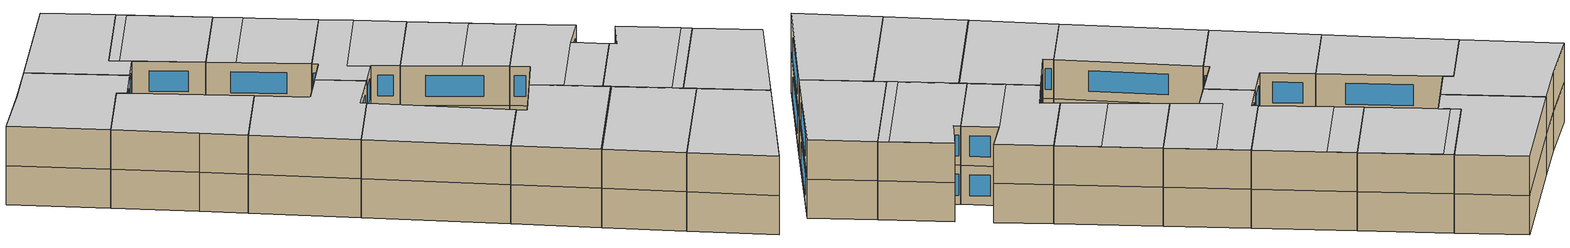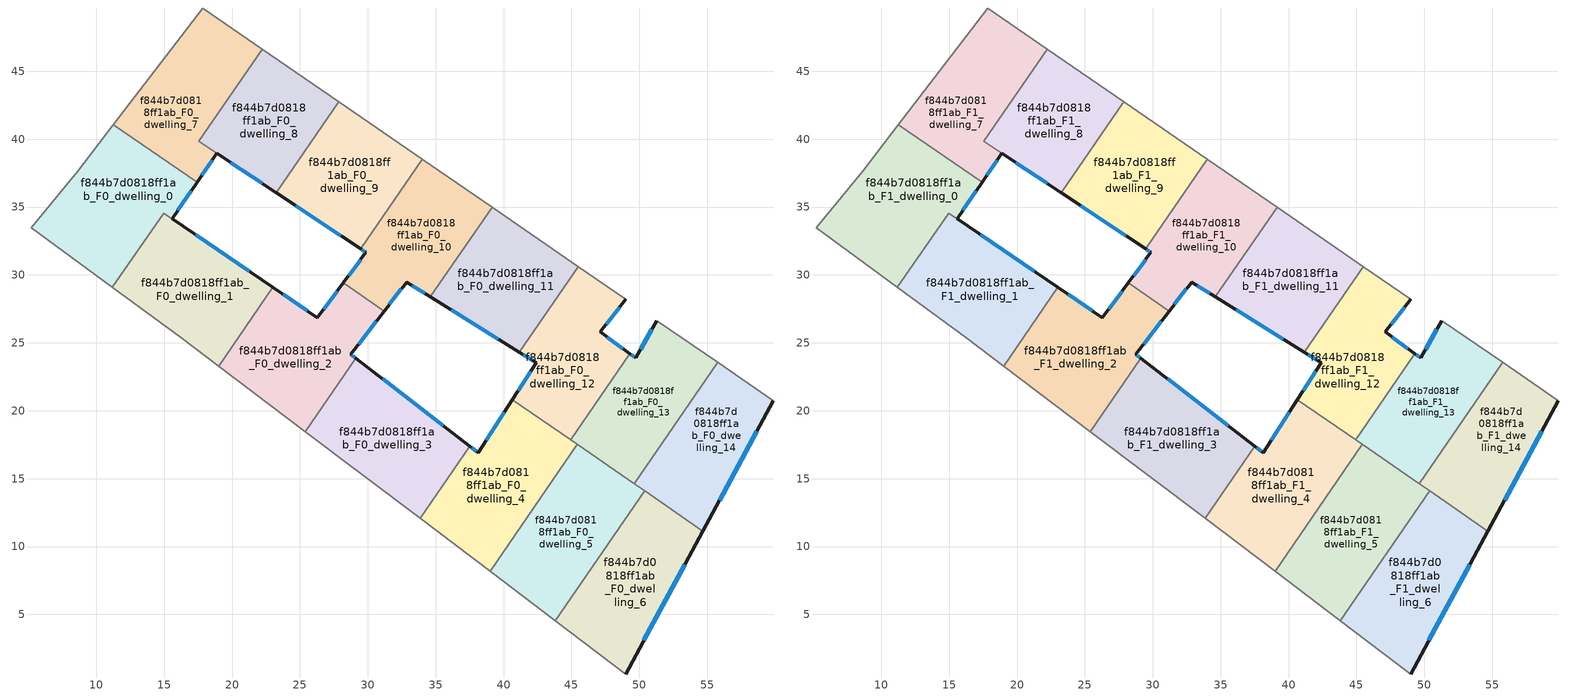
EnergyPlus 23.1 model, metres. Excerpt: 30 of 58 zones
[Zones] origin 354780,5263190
f844b7d0818ff1ab_F0_dwelling_0
 floor ground (EU_floor_Construction): 17.43,36.83 15.58,34.14 14.96,34.56 11.18,29.09 5.21,33.48 8.63,37.63 11.27,41.08 z0
 wall outside (EU_wall_Construction): 15.58,34.14 17.43,36.83 z0:3
 wall adiabatic (EU_wall_Construction): 11.27,41.08 8.63,37.63 5.21,33.48 11.18,29.09 z0:3
 wall to f844b7d0818ff1ab_F0_dwelling_7 (EU_wall_Construction): 17.43,36.83 11.27,41.08 z0:3
 wall to f844b7d0818ff1ab_F0_dwelling_1 (EU_wall_Construction): 11.18,29.09 14.96,34.56 15.58,34.14 z0:3
 window (EU_Window_Construction): 16.02,34.77 16.99,36.2 z0.7:2.3
f844b7d0818ff1ab_F0_dwelling_1
 floor ground (EU_floor_Construction): 23.01,29.09 19.01,23.29 16.24,25.38 11.19,29.09 14.96,34.56 15.58,34.14 z0
 wall outside (EU_wall_Construction): 23.01,29.09 15.58,34.14 z0:3
 wall adiabatic (EU_wall_Construction): 11.19,29.09 16.24,25.38 19.01,23.29 z0:3
 wall to f844b7d0818ff1ab_F0_dwelling_2 (EU_wall_Construction): 19.01,23.29 23.01,29.09 z0:3
 window (EU_Window_Construction): 21.27,30.27 17.33,32.95 z0.7:2.3
f844b7d0818ff1ab_F0_dwelling_10
 floor ground (EU_floor_Construction): 39.15,34.98 34.61,28.39 32.86,29.48 31.2,27.33 28.19,29.41 29.86,31.66 29.47,31.92 34.02,38.52 z0
 wall outside (EU_wall_Construction): 31.2,27.33 32.86,29.48 34.61,28.39 / 29.47,31.92 29.86,31.66 28.19,29.41 z0:3
 wall to f844b7d0818ff1ab_F0_dwelling_2 (EU_wall_Construction): 28.19,29.41 31.2,27.33 z0:3
 wall to f844b7d0818ff1ab_F0_dwelling_9 (EU_wall_Construction): 34.02,38.52 29.47,31.92 z0:3
 wall adiabatic (EU_wall_Construction): 39.15,34.98 34.02,38.52 z0:3
 wall to f844b7d0818ff1ab_F0_dwelling_11 (EU_wall_Construction): 34.61,28.39 39.15,34.98 z0:3
 window (EU_Window_Construction): 31.59,27.84 32.47,28.97 / 29.47,31.14 28.58,29.94 / 29.56,31.86 29.77,31.73 / 33.27,29.22 34.2,28.65 z0.7:2.3
f844b7d0818ff1ab_F0_dwelling_11
 floor ground (EU_floor_Construction): 45.5,30.61 41.16,24.32 34.61,28.39 39.15,34.98 z0
 wall outside (EU_wall_Construction): 34.61,28.39 41.16,24.32 z0:3
 wall adiabatic (EU_wall_Construction): 45.5,30.61 39.15,34.98 z0:3
 wall to f844b7d0818ff1ab_F0_dwelling_12 (EU_wall_Construction): 41.16,24.32 45.5,30.61 z0:3
 window (EU_Window_Construction): 36.15,27.43 39.62,25.28 z0.7:2.3
f844b7d0818ff1ab_F0_dwelling_12
 floor ground (EU_floor_Construction): 49.01,28.2 47.11,25.81 49.31,24.2 44.94,17.86 40.65,20.82 42.41,23.55 41.16,24.32 45.5,30.61 z0
 wall outside (EU_wall_Construction): 41.16,24.32 42.41,23.55 40.65,20.82 / 49.31,24.2 47.11,25.81 49.01,28.2 z0:3
 wall to f844b7d0818ff1ab_F0_dwelling_13 (EU_wall_Construction): 44.94,17.86 49.31,24.2 z0:3
 wall adiabatic (EU_wall_Construction): 49.01,28.2 45.5,30.61 z0:3
 wall to f844b7d0818ff1ab_F0_dwelling_4 (EU_wall_Construction): 40.65,20.82 44.94,17.86 z0:3
 window (EU_Window_Construction): 42,22.91 41.06,21.46 / 41.46,24.14 42.12,23.73 / 47.56,26.37 48.57,27.64 / 48.79,24.58 47.62,25.43 z0.7:2.3
f844b7d0818ff1ab_F0_dwelling_13
 floor ground (EU_floor_Construction): 55.77,23.56 49.62,14.64 44.94,17.86 49.31,24.2 49.72,23.9 51.29,26.64 z0
 wall outside (EU_wall_Construction): 51.29,26.64 49.72,23.9 49.31,24.2 z0:3
 wall to f844b7d0818ff1ab_F0_dwelling_14 (EU_wall_Construction): 49.62,14.64 55.77,23.56 z0:3
 wall adiabatic (EU_wall_Construction): 55.77,23.56 51.29,26.64 z0:3
 wall to f844b7d0818ff1ab_F0_dwelling_5 (EU_wall_Construction): 45.44,17.52 49.62,14.64 z0:3
 wall to f844b7d0818ff1ab_F0_dwelling_4 (EU_wall_Construction): 44.94,17.86 45.44,17.52 z0:3
 window (EU_Window_Construction): 49.62,23.97 49.41,24.13 / 50.92,26 50.09,24.54 z0.7:2.3
f844b7d0818ff1ab_F0_dwelling_14
 floor ground (EU_floor_Construction): 59.87,20.73 54.69,11.14 49.62,14.64 55.77,23.56 z0
 wall outside (EU_wall_Construction): 54.69,11.14 59.87,20.73 z0:3
 wall adiabatic (EU_wall_Construction): 59.87,20.73 55.77,23.56 z0:3
 wall to f844b7d0818ff1ab_F0_dwelling_6 (EU_wall_Construction): 50.39,14.11 54.69,11.14 z0:3
 wall to f844b7d0818ff1ab_F0_dwelling_5 (EU_wall_Construction): 49.62,14.64 50.39,14.11 z0:3
 window (EU_Window_Construction): 55.91,13.39 58.65,18.48 z0.7:2.3
f844b7d0818ff1ab_F0_dwelling_2
 floor ground (EU_floor_Construction): 31.2,27.33 28.74,24.15 29.11,23.87 25.39,18.47 19.01,23.29 23.01,29.09 26.29,26.86 28.19,29.41 z0
 wall outside (EU_wall_Construction): 29.11,23.87 28.74,24.15 31.2,27.33 / 28.19,29.41 26.29,26.86 23.01,29.09 z0:3
 wall to f844b7d0818ff1ab_F0_dwelling_3 (EU_wall_Construction): 25.39,18.47 29.11,23.87 z0:3
 wall adiabatic (EU_wall_Construction): 19.01,23.29 25.39,18.47 z0:3
 window (EU_Window_Construction): 29.32,24.9 30.63,26.59 / 29.02,23.93 28.83,24.09 / 25.52,27.38 23.78,28.57 / 27.74,28.81 26.74,27.46 z0.7:2.3
f844b7d0818ff1ab_F0_dwelling_3
 floor ground (EU_floor_Construction): 37.52,17.37 33.86,12.07 25.39,18.47 29.11,23.87 z0
 wall outside (EU_wall_Construction): 37.52,17.37 29.11,23.87 z0:3
 wall to f844b7d0818ff1ab_F0_dwelling_4 (EU_wall_Construction): 33.86,12.07 37.52,17.37 z0:3
 wall adiabatic (EU_wall_Construction): 25.39,18.47 33.86,12.07 z0:3
 window (EU_Window_Construction): 35.54,18.9 31.08,22.34 z0.7:2.3
f844b7d0818ff1ab_F0_dwelling_4
 floor ground (EU_floor_Construction): 45.44,17.52 39,8.17 33.86,12.07 37.52,17.37 38.12,16.9 40.65,20.82 z0
 wall outside (EU_wall_Construction): 40.65,20.82 38.12,16.9 37.52,17.37 z0:3
 wall to f844b7d0818ff1ab_F0_dwelling_5 (EU_wall_Construction): 39,8.17 45.44,17.52 z0:3
 wall adiabatic (EU_wall_Construction): 33.86,12.07 39,8.17 z0:3
 window (EU_Window_Construction): 37.98,17.01 37.66,17.26 / 40.06,19.9 38.72,17.82 z0.7:2.3
f844b7d0818ff1ab_F0_dwelling_5
 floor ground (EU_floor_Construction): 50.39,14.11 43.8,4.55 39,8.17 45.44,17.52 z0
 wall to f844b7d0818ff1ab_F0_dwelling_6 (EU_wall_Construction): 43.8,4.55 50.39,14.11 z0:3
 wall adiabatic (EU_wall_Construction): 39,8.17 43.8,4.55 z0:3
f844b7d0818ff1ab_F0_dwelling_6
 floor ground (EU_floor_Construction): 54.69,11.14 49.01,0.61 43.8,4.55 50.39,14.11 z0
 wall outside (EU_wall_Construction): 49.01,0.61 54.69,11.14 z0:3
 wall adiabatic (EU_wall_Construction): 43.8,4.55 49.01,0.61 z0:3
 window (EU_Window_Construction): 50.34,3.08 53.36,8.67 z0.7:2.3
f844b7d0818ff1ab_F0_dwelling_7
 floor ground (EU_floor_Construction): 22.21,46.64 17.53,39.85 18.89,38.95 17.43,36.83 11.27,41.08 17.83,49.67 z0
 wall outside (EU_wall_Construction): 17.43,36.83 18.89,38.95 z0:3
 wall adiabatic (EU_wall_Construction): 22.21,46.64 17.83,49.67 11.27,41.08 z0:3
 wall to f844b7d0818ff1ab_F0_dwelling_8 (EU_wall_Construction): 18.89,38.95 17.53,39.85 22.21,46.64 z0:3
 window (EU_Window_Construction): 17.77,37.33 18.54,38.45 z0.7:2.3
f844b7d0818ff1ab_F0_dwelling_8
 floor ground (EU_floor_Construction): 27.86,42.76 23.24,36.06 17.53,39.85 22.21,46.64 z0
 wall outside (EU_wall_Construction): 18.88,38.95 23.24,36.06 z0:3
 wall adiabatic (EU_wall_Construction): 27.86,42.76 22.21,46.64 z0:3
 wall to f844b7d0818ff1ab_F0_dwelling_9 (EU_wall_Construction): 23.24,36.06 27.86,42.76 z0:3
 window (EU_Window_Construction): 19.91,38.27 22.22,36.74 z0.7:2.3
f844b7d0818ff1ab_F0_dwelling_9
 floor ground (EU_floor_Construction): 34.02,38.52 29.47,31.92 23.24,36.06 27.86,42.76 z0
 wall outside (EU_wall_Construction): 23.24,36.06 29.47,31.92 z0:3
 wall adiabatic (EU_wall_Construction): 34.02,38.52 27.86,42.76 z0:3
 window (EU_Window_Construction): 24.71,35.09 28.01,32.9 z0.7:2.3
f844b7d0818ff1ab_F1_dwelling_0
 floor to f844b7d0818ff1ab_F0_dwelling_0 (EU_floor_Construction): 17.43,36.83 15.58,34.14 14.96,34.56 11.18,29.09 5.21,33.48 8.63,37.63 11.27,41.08 z3
 wall outside (EU_wall_Construction): 15.58,34.14 17.43,36.83 z3:6
 wall adiabatic (EU_wall_Construction): 11.27,41.08 8.63,37.63 5.21,33.48 11.18,29.09 z3:6
 wall to f844b7d0818ff1ab_F1_dwelling_7 (EU_wall_Construction): 17.43,36.83 11.27,41.08 z3:6
 wall to f844b7d0818ff1ab_F1_dwelling_1 (EU_wall_Construction): 11.18,29.09 14.96,34.56 15.58,34.14 z3:6
 window (EU_Window_Construction): 16.02,34.77 16.99,36.2 z3.7:5.3
 ceiling to f844b7d0818ff1ab_F2_dwelling_0 (EU_floor_Construction): 15.58,34.14 17.43,36.83 11.27,41.08 8.63,37.63 5.21,33.48 11.18,29.09 14.96,34.56 z6
f844b7d0818ff1ab_F1_dwelling_1
 floor to f844b7d0818ff1ab_F0_dwelling_1 (EU_floor_Construction): 23.01,29.09 19.01,23.29 16.24,25.38 11.19,29.09 14.96,34.56 15.58,34.14 z3
 wall outside (EU_wall_Construction): 23.01,29.09 15.58,34.14 z3:6
 wall adiabatic (EU_wall_Construction): 11.19,29.09 16.24,25.38 19.01,23.29 z3:6
 wall to f844b7d0818ff1ab_F1_dwelling_2 (EU_wall_Construction): 19.01,23.29 23.01,29.09 z3:6
 window (EU_Window_Construction): 21.27,30.27 17.33,32.95 z3.7:5.3
 ceiling to f844b7d0818ff1ab_F2_dwelling_1 (EU_floor_Construction): 19.01,23.29 23.01,29.09 15.58,34.14 14.96,34.56 11.19,29.09 16.24,25.38 z6
f844b7d0818ff1ab_F1_dwelling_10
 floor to f844b7d0818ff1ab_F0_dwelling_10 (EU_floor_Construction): 39.15,34.98 34.61,28.39 32.86,29.48 31.2,27.33 28.19,29.41 29.86,31.66 29.47,31.92 34.02,38.52 z3
 wall outside (EU_wall_Construction): 31.2,27.33 32.86,29.48 34.61,28.39 / 29.47,31.92 29.86,31.66 28.19,29.41 z3:6
 wall to f844b7d0818ff1ab_F1_dwelling_2 (EU_wall_Construction): 28.19,29.41 31.2,27.33 z3:6
 wall to f844b7d0818ff1ab_F1_dwelling_9 (EU_wall_Construction): 34.02,38.52 29.47,31.92 z3:6
 wall adiabatic (EU_wall_Construction): 39.15,34.98 34.02,38.52 z3:6
 wall to f844b7d0818ff1ab_F1_dwelling_11 (EU_wall_Construction): 34.61,28.39 39.15,34.98 z3:6
 window (EU_Window_Construction): 31.59,27.84 32.47,28.97 / 29.47,31.14 28.58,29.94 / 29.56,31.86 29.77,31.73 / 33.27,29.22 34.2,28.65 z3.7:5.3
 ceiling to f844b7d0818ff1ab_F2_dwelling_10 (EU_floor_Construction): 34.61,28.39 39.15,34.98 36.08,37.1 31.43,30.36 z6
 ceiling to f844b7d0818ff1ab_F2_dwelling_9 (EU_floor_Construction): 32.86,29.48 31.43,30.36 36.08,37.1 34.02,38.52 29.47,31.92 29.86,31.66 28.19,29.41 31.2,27.33 z6
f844b7d0818ff1ab_F1_dwelling_11
 floor to f844b7d0818ff1ab_F0_dwelling_11 (EU_floor_Construction): 45.5,30.61 41.16,24.32 34.61,28.39 39.15,34.98 z3
 wall outside (EU_wall_Construction): 34.61,28.39 41.16,24.32 z3:6
 wall adiabatic (EU_wall_Construction): 45.5,30.61 39.15,34.98 z3:6
 wall to f844b7d0818ff1ab_F1_dwelling_12 (EU_wall_Construction): 41.16,24.32 45.5,30.61 z3:6
 window (EU_Window_Construction): 36.15,27.43 39.62,25.28 z3.7:5.3
 ceiling to f844b7d0818ff1ab_F2_dwelling_11 (EU_floor_Construction): 41.16,24.32 45.5,30.61 42.75,32.51 38.32,26.09 z6
 ceiling to f844b7d0818ff1ab_F2_dwelling_10 (EU_floor_Construction): 38.32,26.09 42.75,32.51 39.15,34.98 34.61,28.39 z6
f844b7d0818ff1ab_F1_dwelling_12
 floor to f844b7d0818ff1ab_F0_dwelling_12 (EU_floor_Construction): 49.01,28.2 47.11,25.81 49.31,24.2 44.94,17.86 40.65,20.82 42.41,23.55 41.16,24.32 45.5,30.61 z3
 wall outside (EU_wall_Construction): 41.16,24.32 42.41,23.55 40.65,20.82 / 49.31,24.2 47.11,25.81 49.01,28.2 z3:6
 wall to f844b7d0818ff1ab_F1_dwelling_13 (EU_wall_Construction): 44.94,17.86 49.31,24.2 z3:6
 wall adiabatic (EU_wall_Construction): 49.01,28.2 45.5,30.61 z3:6
 wall to f844b7d0818ff1ab_F1_dwelling_4 (EU_wall_Construction): 40.65,20.82 44.94,17.86 z3:6
 window (EU_Window_Construction): 42,22.91 41.06,21.46 / 41.46,24.14 42.12,23.73 / 47.56,26.37 48.57,27.64 / 48.79,24.58 47.62,25.43 z3.7:5.3
 ceiling to f844b7d0818ff1ab_F2_dwelling_12 (EU_floor_Construction): 44.94,17.86 49.31,24.2 47.11,25.81 42.7,19.41 z6
 ceiling to f844b7d0818ff1ab_F2_dwelling_11 (EU_floor_Construction): 42.7,19.41 47.11,25.81 49.01,28.2 45.5,30.61 41.16,24.32 42.41,23.55 40.65,20.82 z6
f844b7d0818ff1ab_F1_dwelling_13
 floor to f844b7d0818ff1ab_F0_dwelling_13 (EU_floor_Construction): 55.77,23.56 49.62,14.64 44.94,17.86 49.31,24.2 49.72,23.9 51.29,26.64 z3
 wall outside (EU_wall_Construction): 51.29,26.64 49.72,23.9 49.31,24.2 z3:6
 wall to f844b7d0818ff1ab_F1_dwelling_14 (EU_wall_Construction): 49.62,14.64 55.77,23.56 z3:6
 wall adiabatic (EU_wall_Construction): 55.77,23.56 51.29,26.64 z3:6
 wall to f844b7d0818ff1ab_F1_dwelling_5 (EU_wall_Construction): 45.44,17.52 49.62,14.64 z3:6
 wall to f844b7d0818ff1ab_F1_dwelling_4 (EU_wall_Construction): 44.94,17.86 45.44,17.52 z3:6
 window (EU_Window_Construction): 49.62,23.97 49.41,24.13 / 50.92,26 50.09,24.54 z3.7:5.3
 ceiling to f844b7d0818ff1ab_F2_dwelling_13 (EU_floor_Construction): 49.62,14.64 55.77,23.56 55.11,24.01 48.96,15.09 z6
 ceiling to f844b7d0818ff1ab_F2_dwelling_12 (EU_floor_Construction): 48.96,15.09 55.11,24.01 51.29,26.64 49.72,23.9 49.31,24.2 44.94,17.86 z6
f844b7d0818ff1ab_F1_dwelling_14
 floor to f844b7d0818ff1ab_F0_dwelling_14 (EU_floor_Construction): 59.87,20.73 54.69,11.14 49.62,14.64 55.77,23.56 z3
 wall outside (EU_wall_Construction): 54.69,11.14 59.87,20.73 z3:6
 wall adiabatic (EU_wall_Construction): 59.87,20.73 55.77,23.56 z3:6
 wall to f844b7d0818ff1ab_F1_dwelling_6 (EU_wall_Construction): 50.39,14.11 54.69,11.14 z3:6
 wall to f844b7d0818ff1ab_F1_dwelling_5 (EU_wall_Construction): 49.62,14.64 50.39,14.11 z3:6
 window (EU_Window_Construction): 55.91,13.39 58.65,18.48 z3.7:5.3
 ceiling to f844b7d0818ff1ab_F2_dwelling_13 (EU_floor_Construction): 54.69,11.14 59.87,20.73 55.77,23.56 49.62,14.64 z6
f844b7d0818ff1ab_F1_dwelling_2
 floor to f844b7d0818ff1ab_F0_dwelling_2 (EU_floor_Construction): 31.2,27.33 28.74,24.15 29.11,23.87 25.39,18.47 19.01,23.29 23.01,29.09 26.29,26.86 28.19,29.41 z3
 wall outside (EU_wall_Construction): 29.11,23.87 28.74,24.15 31.2,27.33 / 28.19,29.41 26.29,26.86 23.01,29.09 z3:6
 wall to f844b7d0818ff1ab_F1_dwelling_3 (EU_wall_Construction): 25.39,18.47 29.11,23.87 z3:6
 wall adiabatic (EU_wall_Construction): 19.01,23.29 25.39,18.47 z3:6
 window (EU_Window_Construction): 29.32,24.9 30.63,26.59 / 29.02,23.93 28.83,24.09 / 25.52,27.38 23.78,28.57 / 27.74,28.81 26.74,27.46 z3.7:5.3
 ceiling to f844b7d0818ff1ab_F2_dwelling_2 (EU_floor_Construction): 29.11,23.87 28.74,24.15 31.2,27.33 28.19,29.41 26.29,26.86 23.01,29.09 19.01,23.29 25.39,18.47 z6
f844b7d0818ff1ab_F1_dwelling_3
 floor to f844b7d0818ff1ab_F0_dwelling_3 (EU_floor_Construction): 37.52,17.37 33.86,12.07 25.39,18.47 29.11,23.87 z3
 wall outside (EU_wall_Construction): 37.52,17.37 29.11,23.87 z3:6
 wall to f844b7d0818ff1ab_F1_dwelling_4 (EU_wall_Construction): 33.86,12.07 37.52,17.37 z3:6
 wall adiabatic (EU_wall_Construction): 25.39,18.47 33.86,12.07 z3:6
 window (EU_Window_Construction): 35.54,18.9 31.08,22.34 z3.7:5.3
 ceiling to f844b7d0818ff1ab_F2_dwelling_3 (EU_floor_Construction): 33.86,12.07 37.52,17.37 29.11,23.87 25.39,18.47 z6
f844b7d0818ff1ab_F1_dwelling_4
 floor to f844b7d0818ff1ab_F0_dwelling_4 (EU_floor_Construction): 45.44,17.52 39,8.17 33.86,12.07 37.52,17.37 38.12,16.9 40.65,20.82 z3
 wall outside (EU_wall_Construction): 40.65,20.82 38.12,16.9 37.52,17.37 z3:6
 wall to f844b7d0818ff1ab_F1_dwelling_5 (EU_wall_Construction): 39,8.17 45.44,17.52 z3:6
 wall adiabatic (EU_wall_Construction): 33.86,12.07 39,8.17 z3:6
 window (EU_Window_Construction): 37.98,17.01 37.66,17.26 / 40.06,19.9 38.72,17.82 z3.7:5.3
 ceiling to f844b7d0818ff1ab_F2_dwelling_4 (EU_floor_Construction): 38.92,8.24 45.36,17.57 40.65,20.82 38.12,16.9 37.52,17.37 33.86,12.07 z6
 ceiling to f844b7d0818ff1ab_F2_dwelling_5 (EU_floor_Construction): 39,8.18 45.44,17.52 45.36,17.57 38.92,8.24 z6
f844b7d0818ff1ab_F1_dwelling_5
 floor to f844b7d0818ff1ab_F0_dwelling_5 (EU_floor_Construction): 50.39,14.11 43.8,4.55 39,8.17 45.44,17.52 z3
 wall to f844b7d0818ff1ab_F1_dwelling_6 (EU_wall_Construction): 43.8,4.55 50.39,14.11 z3:6
 wall adiabatic (EU_wall_Construction): 39,8.17 43.8,4.55 z3:6
 ceiling to f844b7d0818ff1ab_F2_dwelling_5 (EU_floor_Construction): 43.8,4.55 50.39,14.11 45.44,17.52 39,8.18 z6
f844b7d0818ff1ab_F1_dwelling_6
 floor to f844b7d0818ff1ab_F0_dwelling_6 (EU_floor_Construction): 54.69,11.14 49.01,0.61 43.8,4.55 50.39,14.11 z3
 wall outside (EU_wall_Construction): 49.01,0.61 54.69,11.14 z3:6
 wall adiabatic (EU_wall_Construction): 43.8,4.55 49.01,0.61 z3:6
 window (EU_Window_Construction): 50.34,3.08 53.36,8.67 z3.7:5.3
 ceiling to f844b7d0818ff1ab_F2_dwelling_6 (EU_floor_Construction): 49.01,0.61 54.69,11.14 50.39,14.11 43.8,4.55 z6
f844b7d0818ff1ab_F1_dwelling_7
 floor to f844b7d0818ff1ab_F0_dwelling_7 (EU_floor_Construction): 22.21,46.64 17.53,39.85 18.89,38.95 17.43,36.83 11.27,41.08 17.83,49.67 z3
 wall outside (EU_wall_Construction): 17.43,36.83 18.89,38.95 z3:6
 wall adiabatic (EU_wall_Construction): 22.21,46.64 17.83,49.67 11.27,41.08 z3:6
 wall to f844b7d0818ff1ab_F1_dwelling_8 (EU_wall_Construction): 18.89,38.95 17.53,39.85 22.21,46.64 z3:6
 window (EU_Window_Construction): 17.77,37.33 18.54,38.45 z3.7:5.3
 ceiling to f844b7d0818ff1ab_F2_dwelling_7 (EU_floor_Construction): 18.89,38.95 17.53,39.85 22.21,46.64 17.83,49.67 11.27,41.08 17.43,36.83 z6
f844b7d0818ff1ab_F1_dwelling_8
 floor to f844b7d0818ff1ab_F0_dwelling_8 (EU_floor_Construction): 27.86,42.76 23.24,36.06 17.53,39.85 22.21,46.64 z3
 wall outside (EU_wall_Construction): 18.88,38.95 23.24,36.06 z3:6
 wall adiabatic (EU_wall_Construction): 27.86,42.76 22.21,46.64 z3:6
 wall to f844b7d0818ff1ab_F1_dwelling_9 (EU_wall_Construction): 23.24,36.06 27.86,42.76 z3:6
 window (EU_Window_Construction): 19.91,38.27 22.22,36.74 z3.7:5.3
 ceiling to f844b7d0818ff1ab_F2_dwelling_8 (EU_floor_Construction): 23.24,36.06 27.86,42.76 22.87,46.19 18.2,39.41 z6
 ceiling to f844b7d0818ff1ab_F2_dwelling_7 (EU_floor_Construction): 18.6,39.14 18.2,39.41 22.87,46.19 22.21,46.64 17.53,39.85 z6
f844b7d0818ff1ab_F1_dwelling_9
 floor to f844b7d0818ff1ab_F0_dwelling_9 (EU_floor_Construction): 34.02,38.52 29.47,31.92 23.24,36.06 27.86,42.76 z3
 wall outside (EU_wall_Construction): 23.24,36.06 29.47,31.92 z3:6
 wall adiabatic (EU_wall_Construction): 34.02,38.52 27.86,42.76 z3:6
 window (EU_Window_Construction): 24.71,35.09 28.01,32.9 z3.7:5.3
 ceiling to f844b7d0818ff1ab_F2_dwelling_8 (EU_floor_Construction): 25.01,34.88 29.61,41.55 27.86,42.76 23.24,36.06 z6
 ceiling adiabatic (EU_roof_Construction): 29.47,31.92 34.02,38.52 27.86,42.76 29.61,41.55 25.01,34.88 z6
[Building]
EU S2 Campaign: North Axis=0; Terrain=City; Solar Distribution=FullExterior
[Site:Location]
Budapest.Ferenc.Liszt.Intl.AP: Latitude=47.437; Longitude=19.256; Time Zone=1; Elevation=185
[SizingPeriod:WeatherFileDays]
AnnualSizingPeriod: Begin Month=1; Begin Day of Month=1; End Month=12; End Day of Month=31; Day of Week for Start Day=Monday; Use Weather File Daylight Saving Period=No; Use Weather File Rain and Snow Indicators=No
[MATERIAL]
EU_InternalMass_Material: Roughness=MediumRough; Thickness=0.1; Conductivity=1; Density=1800; Specific Heat=900; Thermal Absorptance=0.9; Solar Absorptance=0.7; Visible Absorptance=0.7
[MATERIAL:NOMASS] Roughness=MediumRough; Thermal Absorptance=0.9; Solar Absorptance=0.7; Visible Absorptance=0.7
Name | Thermal Resistance
EU_wall_NoMass | 0.832559
EU_roof_NoMass | 1.39638
EU_floor_NoMass | 0.872794
[WINDOWMATERIAL:SIMPLEGLAZINGSYSTEM]
EU_Window_SimpleGlazing: UFactor=2.79869; Solar Heat Gain Coefficient=0.75; Visible Transmittance=0.75
[CONSTRUCTION]
EU_wall_Construction: EU_wall_NoMass
EU_roof_Construction: EU_roof_NoMass
EU_floor_Construction: EU_floor_NoMass
EU_Window_Construction: EU_Window_SimpleGlazing
EU_InternalMass_Construction: EU_InternalMass_Material
[ZONE] Type=1; Multiplier=1; Ceiling Height=autocalculate; Floor Area=autocalculate; Part of Total Floor Area=Yes
Name | Volume
f844b7d0818ff1ab_F0_dwelling_0; f844b7d0818ff1ab_F1_dwelling_0 | 214.284
f844b7d0818ff1ab_F0_dwelling_1; f844b7d0818ff1ab_F1_dwelling_1 | 199.432
f844b7d0818ff1ab_F0_dwelling_10; f844b7d0818ff1ab_F1_dwelling_10 | 181.005
f844b7d0818ff1ab_F0_dwelling_11; f844b7d0818ff1ab_F1_dwelling_11 | 181.028
f844b7d0818ff1ab_F0_dwelling_12; f844b7d0818ff1ab_F1_dwelling_12 | 181.034
f844b7d0818ff1ab_F0_dwelling_13; f844b7d0818ff1ab_F1_dwelling_13 | 181.014
f844b7d0818ff1ab_F0_dwelling_14; f844b7d0818ff1ab_F1_dwelling_14 | 181.025
f844b7d0818ff1ab_F0_dwelling_2; f844b7d0818ff1ab_F1_dwelling_2 | 206.882
f844b7d0818ff1ab_F0_dwelling_3; f844b7d0818ff1ab_F1_dwelling_3 | 206.883
f844b7d0818ff1ab_F0_dwelling_4; f844b7d0818ff1ab_F1_dwelling_4 | 206.894
f844b7d0818ff1ab_F0_dwelling_5; f844b7d0818ff1ab_F1_dwelling_5 | 206.889
f844b7d0818ff1ab_F0_dwelling_6; f844b7d0818ff1ab_F1_dwelling_6 | 206.873
f844b7d0818ff1ab_F0_dwelling_7; f844b7d0818ff1ab_F1_dwelling_7 | 193.515
f844b7d0818ff1ab_F0_dwelling_8; f844b7d0818ff1ab_F1_dwelling_8 | 168.519
f844b7d0818ff1ab_F0_dwelling_9; f844b7d0818ff1ab_F1_dwelling_9 | 181.047
[INTERNALMASS] Construction=EU_InternalMass_Construction
Name | Zone or ZoneList | Surface Area
f844b7d0818ff1ab_F0_dwelling_0_EU_InternalMass | f844b7d0818ff1ab_F0_dwelling_0 | 71.4449
f844b7d0818ff1ab_F0_dwelling_1_EU_InternalMass | f844b7d0818ff1ab_F0_dwelling_1 | 66.4758
f844b7d0818ff1ab_F0_dwelling_2_EU_InternalMass | f844b7d0818ff1ab_F0_dwelling_2 | 68.9605
f844b7d0818ff1ab_F0_dwelling_3_EU_InternalMass | f844b7d0818ff1ab_F0_dwelling_3 | 68.9612
f844b7d0818ff1ab_F0_dwelling_4_EU_InternalMass | f844b7d0818ff1ab_F0_dwelling_4 | 68.9648
f844b7d0818ff1ab_F0_dwelling_5_EU_InternalMass | f844b7d0818ff1ab_F0_dwelling_5 | 68.9629
f844b7d0818ff1ab_F0_dwelling_6_EU_InternalMass | f844b7d0818ff1ab_F0_dwelling_6 | 68.9576
f844b7d0818ff1ab_F0_dwelling_7_EU_InternalMass | f844b7d0818ff1ab_F0_dwelling_7 | 64.5038
f844b7d0818ff1ab_F0_dwelling_8_EU_InternalMass | f844b7d0818ff1ab_F0_dwelling_8 | 56.1711
f844b7d0818ff1ab_F0_dwelling_9_EU_InternalMass | f844b7d0818ff1ab_F0_dwelling_9 | 60.3489
f844b7d0818ff1ab_F0_dwelling_10_EU_InternalMass | f844b7d0818ff1ab_F0_dwelling_10 | 60.335
f844b7d0818ff1ab_F0_dwelling_11_EU_InternalMass | f844b7d0818ff1ab_F0_dwelling_11 | 60.3425
f844b7d0818ff1ab_F0_dwelling_12_EU_InternalMass | f844b7d0818ff1ab_F0_dwelling_12 | 60.3446
f844b7d0818ff1ab_F0_dwelling_13_EU_InternalMass | f844b7d0818ff1ab_F0_dwelling_13 | 60.3379
f844b7d0818ff1ab_F0_dwelling_14_EU_InternalMass | f844b7d0818ff1ab_F0_dwelling_14 | 60.3416
f844b7d0818ff1ab_F1_dwelling_0_EU_InternalMass | f844b7d0818ff1ab_F1_dwelling_0 | 71.4449
f844b7d0818ff1ab_F1_dwelling_1_EU_InternalMass | f844b7d0818ff1ab_F1_dwelling_1 | 66.4758
f844b7d0818ff1ab_F1_dwelling_2_EU_InternalMass | f844b7d0818ff1ab_F1_dwelling_2 | 68.9605
f844b7d0818ff1ab_F1_dwelling_3_EU_InternalMass | f844b7d0818ff1ab_F1_dwelling_3 | 68.9612
f844b7d0818ff1ab_F1_dwelling_4_EU_InternalMass | f844b7d0818ff1ab_F1_dwelling_4 | 68.9648
f844b7d0818ff1ab_F1_dwelling_5_EU_InternalMass | f844b7d0818ff1ab_F1_dwelling_5 | 68.9629
f844b7d0818ff1ab_F1_dwelling_6_EU_InternalMass | f844b7d0818ff1ab_F1_dwelling_6 | 68.9576
f844b7d0818ff1ab_F1_dwelling_7_EU_InternalMass | f844b7d0818ff1ab_F1_dwelling_7 | 64.5038
f844b7d0818ff1ab_F1_dwelling_8_EU_InternalMass | f844b7d0818ff1ab_F1_dwelling_8 | 56.1711
f844b7d0818ff1ab_F1_dwelling_9_EU_InternalMass | f844b7d0818ff1ab_F1_dwelling_9 | 60.3489
f844b7d0818ff1ab_F1_dwelling_10_EU_InternalMass | f844b7d0818ff1ab_F1_dwelling_10 | 60.335
f844b7d0818ff1ab_F1_dwelling_11_EU_InternalMass | f844b7d0818ff1ab_F1_dwelling_11 | 60.3425
f844b7d0818ff1ab_F1_dwelling_12_EU_InternalMass | f844b7d0818ff1ab_F1_dwelling_12 | 60.3446
f844b7d0818ff1ab_F1_dwelling_13_EU_InternalMass | f844b7d0818ff1ab_F1_dwelling_13 | 60.3379
f844b7d0818ff1ab_F1_dwelling_14_EU_InternalMass | f844b7d0818ff1ab_F1_dwelling_14 | 60.3416
[OTHEREQUIPMENT] Fuel Type=Electricity; Design Level Calculation Method=Watts/Area; Power per Zone Floor Area=1; Fraction Latent=0; Fraction Radiant=0; Fraction Lost=0; Carbon Dioxide Generation Rate=0; EndUse Subcategory=EU_Step8_InternalGains
Name | Zone or ZoneList or Space or SpaceList | Schedule
EU_Step8_InternalGain_f844b7d0818ff1ab_F0_dwelling_0_f000 | f844b7d0818ff1ab_F0_dwelling_0 | EU_Step8_GainSchedule_f844b7d0818ff1ab_F0_dwelling_0_f000
EU_Step8_InternalGain_f844b7d0818ff1ab_F0_dwelling_1_f000 | f844b7d0818ff1ab_F0_dwelling_1 | EU_Step8_GainSchedule_f844b7d0818ff1ab_F0_dwelling_1_f000
EU_Step8_InternalGain_f844b7d0818ff1ab_F0_dwelling_2_f000 | f844b7d0818ff1ab_F0_dwelling_2 | EU_Step8_GainSchedule_f844b7d0818ff1ab_F0_dwelling_2_f000
EU_Step8_InternalGain_f844b7d0818ff1ab_F0_dwelling_3_f000 | f844b7d0818ff1ab_F0_dwelling_3 | EU_Step8_GainSchedule_f844b7d0818ff1ab_F0_dwelling_3_f000
EU_Step8_InternalGain_f844b7d0818ff1ab_F0_dwelling_4_f000 | f844b7d0818ff1ab_F0_dwelling_4 | EU_Step8_GainSchedule_f844b7d0818ff1ab_F0_dwelling_4_f000
EU_Step8_InternalGain_f844b7d0818ff1ab_F0_dwelling_5_f000 | f844b7d0818ff1ab_F0_dwelling_5 | EU_Step8_GainSchedule_f844b7d0818ff1ab_F0_dwelling_5_f000
EU_Step8_InternalGain_f844b7d0818ff1ab_F0_dwelling_6_f000 | f844b7d0818ff1ab_F0_dwelling_6 | EU_Step8_GainSchedule_f844b7d0818ff1ab_F0_dwelling_6_f000
EU_Step8_InternalGain_f844b7d0818ff1ab_F0_dwelling_7_f000 | f844b7d0818ff1ab_F0_dwelling_7 | EU_Step8_GainSchedule_f844b7d0818ff1ab_F0_dwelling_7_f000
EU_Step8_InternalGain_f844b7d0818ff1ab_F0_dwelling_8_f000 | f844b7d0818ff1ab_F0_dwelling_8 | EU_Step8_GainSchedule_f844b7d0818ff1ab_F0_dwelling_8_f000
EU_Step8_InternalGain_f844b7d0818ff1ab_F0_dwelling_9_f000 | f844b7d0818ff1ab_F0_dwelling_9 | EU_Step8_GainSchedule_f844b7d0818ff1ab_F0_dwelling_9_f000
EU_Step8_InternalGain_f844b7d0818ff1ab_F0_dwelling_10_f000 | f844b7d0818ff1ab_F0_dwelling_10 | EU_Step8_GainSchedule_f844b7d0818ff1ab_F0_dwelling_10_f000
EU_Step8_InternalGain_f844b7d0818ff1ab_F0_dwelling_11_f000 | f844b7d0818ff1ab_F0_dwelling_11 | EU_Step8_GainSchedule_f844b7d0818ff1ab_F0_dwelling_11_f000
EU_Step8_InternalGain_f844b7d0818ff1ab_F0_dwelling_12_f000 | f844b7d0818ff1ab_F0_dwelling_12 | EU_Step8_GainSchedule_f844b7d0818ff1ab_F0_dwelling_12_f000
EU_Step8_InternalGain_f844b7d0818ff1ab_F0_dwelling_13_f000 | f844b7d0818ff1ab_F0_dwelling_13 | EU_Step8_GainSchedule_f844b7d0818ff1ab_F0_dwelling_13_f000
EU_Step8_InternalGain_f844b7d0818ff1ab_F0_dwelling_14_f000 | f844b7d0818ff1ab_F0_dwelling_14 | EU_Step8_GainSchedule_f844b7d0818ff1ab_F0_dwelling_14_f000
EU_Step8_InternalGain_f844b7d0818ff1ab_F1_dwelling_0_f000 | f844b7d0818ff1ab_F1_dwelling_0 | EU_Step8_GainSchedule_f844b7d0818ff1ab_F1_dwelling_0_f000
EU_Step8_InternalGain_f844b7d0818ff1ab_F1_dwelling_1_f000 | f844b7d0818ff1ab_F1_dwelling_1 | EU_Step8_GainSchedule_f844b7d0818ff1ab_F1_dwelling_1_f000
EU_Step8_InternalGain_f844b7d0818ff1ab_F1_dwelling_2_f000 | f844b7d0818ff1ab_F1_dwelling_2 | EU_Step8_GainSchedule_f844b7d0818ff1ab_F1_dwelling_2_f000
EU_Step8_InternalGain_f844b7d0818ff1ab_F1_dwelling_3_f000 | f844b7d0818ff1ab_F1_dwelling_3 | EU_Step8_GainSchedule_f844b7d0818ff1ab_F1_dwelling_3_f000
EU_Step8_InternalGain_f844b7d0818ff1ab_F1_dwelling_4_f000 | f844b7d0818ff1ab_F1_dwelling_4 | EU_Step8_GainSchedule_f844b7d0818ff1ab_F1_dwelling_4_f000
EU_Step8_InternalGain_f844b7d0818ff1ab_F1_dwelling_5_f000 | f844b7d0818ff1ab_F1_dwelling_5 | EU_Step8_GainSchedule_f844b7d0818ff1ab_F1_dwelling_5_f000
EU_Step8_InternalGain_f844b7d0818ff1ab_F1_dwelling_6_f000 | f844b7d0818ff1ab_F1_dwelling_6 | EU_Step8_GainSchedule_f844b7d0818ff1ab_F1_dwelling_6_f000
EU_Step8_InternalGain_f844b7d0818ff1ab_F1_dwelling_7_f000 | f844b7d0818ff1ab_F1_dwelling_7 | EU_Step8_GainSchedule_f844b7d0818ff1ab_F1_dwelling_7_f000
EU_Step8_InternalGain_f844b7d0818ff1ab_F1_dwelling_8_f000 | f844b7d0818ff1ab_F1_dwelling_8 | EU_Step8_GainSchedule_f844b7d0818ff1ab_F1_dwelling_8_f000
EU_Step8_InternalGain_f844b7d0818ff1ab_F1_dwelling_9_f000 | f844b7d0818ff1ab_F1_dwelling_9 | EU_Step8_GainSchedule_f844b7d0818ff1ab_F1_dwelling_9_f000
EU_Step8_InternalGain_f844b7d0818ff1ab_F1_dwelling_10_f000 | f844b7d0818ff1ab_F1_dwelling_10 | EU_Step8_GainSchedule_f844b7d0818ff1ab_F1_dwelling_10_f000
EU_Step8_InternalGain_f844b7d0818ff1ab_F1_dwelling_11_f000 | f844b7d0818ff1ab_F1_dwelling_11 | EU_Step8_GainSchedule_f844b7d0818ff1ab_F1_dwelling_11_f000
EU_Step8_InternalGain_f844b7d0818ff1ab_F1_dwelling_12_f000 | f844b7d0818ff1ab_F1_dwelling_12 | EU_Step8_GainSchedule_f844b7d0818ff1ab_F1_dwelling_12_f000
EU_Step8_InternalGain_f844b7d0818ff1ab_F1_dwelling_13_f000 | f844b7d0818ff1ab_F1_dwelling_13 | EU_Step8_GainSchedule_f844b7d0818ff1ab_F1_dwelling_13_f000
EU_Step8_InternalGain_f844b7d0818ff1ab_F1_dwelling_14_f000 | f844b7d0818ff1ab_F1_dwelling_14 | EU_Step8_GainSchedule_f844b7d0818ff1ab_F1_dwelling_14_f000
[ZONEVENTILATION:DESIGNFLOWRATE] Schedule=EU_AlwaysOn; Design Flow Rate Calculation Method=AirChanges/Hour; Air Changes per Hour=0.475469; Ventilation Type=Natural; Fan Pressure Rise=0; Fan Total Efficiency=1; Constant Term Coefficient=1; Temperature Term Coefficient=0; Velocity Term Coefficient=0; Velocity Squared Term Coefficient=0; Minimum Indoor Temperature=-100; Maximum Indoor Temperature=100; Delta Temperature=-100; Minimum Outdoor Temperature=-100; Maximum Outdoor Temperature=100; Maximum Wind Speed=40
Name | Zone or ZoneList or Space or SpaceList
EU_ConstantAir_f844b7d0818ff1ab_F0_dwelling_0 | f844b7d0818ff1ab_F0_dwelling_0
EU_ConstantAir_f844b7d0818ff1ab_F0_dwelling_1 | f844b7d0818ff1ab_F0_dwelling_1
EU_ConstantAir_f844b7d0818ff1ab_F0_dwelling_2 | f844b7d0818ff1ab_F0_dwelling_2
EU_ConstantAir_f844b7d0818ff1ab_F0_dwelling_3 | f844b7d0818ff1ab_F0_dwelling_3
EU_ConstantAir_f844b7d0818ff1ab_F0_dwelling_4 | f844b7d0818ff1ab_F0_dwelling_4
EU_ConstantAir_f844b7d0818ff1ab_F0_dwelling_5 | f844b7d0818ff1ab_F0_dwelling_5
EU_ConstantAir_f844b7d0818ff1ab_F0_dwelling_6 | f844b7d0818ff1ab_F0_dwelling_6
EU_ConstantAir_f844b7d0818ff1ab_F0_dwelling_7 | f844b7d0818ff1ab_F0_dwelling_7
EU_ConstantAir_f844b7d0818ff1ab_F0_dwelling_8 | f844b7d0818ff1ab_F0_dwelling_8
EU_ConstantAir_f844b7d0818ff1ab_F0_dwelling_9 | f844b7d0818ff1ab_F0_dwelling_9
EU_ConstantAir_f844b7d0818ff1ab_F0_dwelling_10 | f844b7d0818ff1ab_F0_dwelling_10
EU_ConstantAir_f844b7d0818ff1ab_F0_dwelling_11 | f844b7d0818ff1ab_F0_dwelling_11
EU_ConstantAir_f844b7d0818ff1ab_F0_dwelling_12 | f844b7d0818ff1ab_F0_dwelling_12
EU_ConstantAir_f844b7d0818ff1ab_F0_dwelling_13 | f844b7d0818ff1ab_F0_dwelling_13
EU_ConstantAir_f844b7d0818ff1ab_F0_dwelling_14 | f844b7d0818ff1ab_F0_dwelling_14
EU_ConstantAir_f844b7d0818ff1ab_F1_dwelling_0 | f844b7d0818ff1ab_F1_dwelling_0
EU_ConstantAir_f844b7d0818ff1ab_F1_dwelling_1 | f844b7d0818ff1ab_F1_dwelling_1
EU_ConstantAir_f844b7d0818ff1ab_F1_dwelling_2 | f844b7d0818ff1ab_F1_dwelling_2
EU_ConstantAir_f844b7d0818ff1ab_F1_dwelling_3 | f844b7d0818ff1ab_F1_dwelling_3
EU_ConstantAir_f844b7d0818ff1ab_F1_dwelling_4 | f844b7d0818ff1ab_F1_dwelling_4
EU_ConstantAir_f844b7d0818ff1ab_F1_dwelling_5 | f844b7d0818ff1ab_F1_dwelling_5
EU_ConstantAir_f844b7d0818ff1ab_F1_dwelling_6 | f844b7d0818ff1ab_F1_dwelling_6
EU_ConstantAir_f844b7d0818ff1ab_F1_dwelling_7 | f844b7d0818ff1ab_F1_dwelling_7
EU_ConstantAir_f844b7d0818ff1ab_F1_dwelling_8 | f844b7d0818ff1ab_F1_dwelling_8
EU_ConstantAir_f844b7d0818ff1ab_F1_dwelling_9 | f844b7d0818ff1ab_F1_dwelling_9
EU_ConstantAir_f844b7d0818ff1ab_F1_dwelling_10 | f844b7d0818ff1ab_F1_dwelling_10
EU_ConstantAir_f844b7d0818ff1ab_F1_dwelling_11 | f844b7d0818ff1ab_F1_dwelling_11
EU_ConstantAir_f844b7d0818ff1ab_F1_dwelling_12 | f844b7d0818ff1ab_F1_dwelling_12
EU_ConstantAir_f844b7d0818ff1ab_F1_dwelling_13 | f844b7d0818ff1ab_F1_dwelling_13
EU_ConstantAir_f844b7d0818ff1ab_F1_dwelling_14 | f844b7d0818ff1ab_F1_dwelling_14
[HVACTEMPLATE:THERMOSTAT] Constant Heating Setpoint=20; Constant Cooling Setpoint=50
EU_HeatOnly_f844b7d0818ff1ab_F0_dwelling_0; EU_HeatOnly_f844b7d0818ff1ab_F0_dwelling_1; EU_HeatOnly_f844b7d0818ff1ab_F0_dwelling_2; EU_HeatOnly_f844b7d0818ff1ab_F0_dwelling_3; EU_HeatOnly_f844b7d0818ff1ab_F0_dwelling_4; EU_HeatOnly_f844b7d0818ff1ab_F0_dwelling_5; EU_HeatOnly_f844b7d0818ff1ab_F0_dwelling_6; EU_HeatOnly_f844b7d0818ff1ab_F0_dwelling_7; EU_HeatOnly_f844b7d0818ff1ab_F0_dwelling_8; EU_HeatOnly_f844b7d0818ff1ab_F0_dwelling_9; EU_HeatOnly_f844b7d0818ff1ab_F0_dwelling_10; EU_HeatOnly_f844b7d0818ff1ab_F0_dwelling_11; EU_HeatOnly_f844b7d0818ff1ab_F0_dwelling_12; EU_HeatOnly_f844b7d0818ff1ab_F0_dwelling_13; EU_HeatOnly_f844b7d0818ff1ab_F0_dwelling_14; EU_HeatOnly_f844b7d0818ff1ab_F1_dwelling_0; EU_HeatOnly_f844b7d0818ff1ab_F1_dwelling_1; EU_HeatOnly_f844b7d0818ff1ab_F1_dwelling_2; EU_HeatOnly_f844b7d0818ff1ab_F1_dwelling_3; EU_HeatOnly_f844b7d0818ff1ab_F1_dwelling_4; EU_HeatOnly_f844b7d0818ff1ab_F1_dwelling_5; EU_HeatOnly_f844b7d0818ff1ab_F1_dwelling_6; EU_HeatOnly_f844b7d0818ff1ab_F1_dwelling_7; EU_HeatOnly_f844b7d0818ff1ab_F1_dwelling_8; EU_HeatOnly_f844b7d0818ff1ab_F1_dwelling_9; EU_HeatOnly_f844b7d0818ff1ab_F1_dwelling_10; EU_HeatOnly_f844b7d0818ff1ab_F1_dwelling_11; EU_HeatOnly_f844b7d0818ff1ab_F1_dwelling_12; EU_HeatOnly_f844b7d0818ff1ab_F1_dwelling_13; EU_HeatOnly_f844b7d0818ff1ab_F1_dwelling_14; EU_HeatOnly_f844b7d0818ff1ab_F2_dwelling_0; EU_HeatOnly_f844b7d0818ff1ab_F2_dwelling_1; EU_HeatOnly_f844b7d0818ff1ab_F2_dwelling_2; EU_HeatOnly_f844b7d0818ff1ab_F2_dwelling_3; EU_HeatOnly_f844b7d0818ff1ab_F2_dwelling_4; EU_HeatOnly_f844b7d0818ff1ab_F2_dwelling_5; EU_HeatOnly_f844b7d0818ff1ab_F2_dwelling_6; EU_HeatOnly_f844b7d0818ff1ab_F2_dwelling_7; EU_HeatOnly_f844b7d0818ff1ab_F2_dwelling_8
[HVACTEMPLATE:ZONE:IDEALLOADSAIRSYSTEM] System Availability Schedule=EU_AlwaysOn; Maximum Heating Supply Air Temperature=50; Minimum Cooling Supply Air Temperature=13; Maximum Heating Supply Air Humidity Ratio=0.0156; Minimum Cooling Supply Air Humidity Ratio=0.0077; Heating Limit=NoLimit; Cooling Limit=NoLimit; Heating Availability Schedule=EU_AlwaysOn; Cooling Availability Schedule=EU_CoolingOff; Dehumidification Control Type=ConstantSensibleHeatRatio; Cooling Sensible Heat Ratio=0.7; Dehumidification Setpoint=60; Humidification Control Type=None; Humidification Setpoint=30; Outdoor Air Method=None; Outdoor Air Flow Rate per Person=0.00944; Outdoor Air Flow Rate per Zone Floor Area=0; Outdoor Air Flow Rate per Zone=0; Demand Controlled Ventilation Type=None; Outdoor Air Economizer Type=NoEconomizer; Heat Recovery Type=None; Sensible Heat Recovery Effectiveness=0.7; Latent Heat Recovery Effectiveness=0.65
Name | Template Thermostat
f844b7d0818ff1ab_F0_dwelling_0 | EU_HeatOnly_f844b7d0818ff1ab_F0_dwelling_0
f844b7d0818ff1ab_F0_dwelling_1 | EU_HeatOnly_f844b7d0818ff1ab_F0_dwelling_1
f844b7d0818ff1ab_F0_dwelling_2 | EU_HeatOnly_f844b7d0818ff1ab_F0_dwelling_2
f844b7d0818ff1ab_F0_dwelling_3 | EU_HeatOnly_f844b7d0818ff1ab_F0_dwelling_3
f844b7d0818ff1ab_F0_dwelling_4 | EU_HeatOnly_f844b7d0818ff1ab_F0_dwelling_4
f844b7d0818ff1ab_F0_dwelling_5 | EU_HeatOnly_f844b7d0818ff1ab_F0_dwelling_5
f844b7d0818ff1ab_F0_dwelling_6 | EU_HeatOnly_f844b7d0818ff1ab_F0_dwelling_6
f844b7d0818ff1ab_F0_dwelling_7 | EU_HeatOnly_f844b7d0818ff1ab_F0_dwelling_7
f844b7d0818ff1ab_F0_dwelling_8 | EU_HeatOnly_f844b7d0818ff1ab_F0_dwelling_8
f844b7d0818ff1ab_F0_dwelling_9 | EU_HeatOnly_f844b7d0818ff1ab_F0_dwelling_9
f844b7d0818ff1ab_F0_dwelling_10 | EU_HeatOnly_f844b7d0818ff1ab_F0_dwelling_10
f844b7d0818ff1ab_F0_dwelling_11 | EU_HeatOnly_f844b7d0818ff1ab_F0_dwelling_11
f844b7d0818ff1ab_F0_dwelling_12 | EU_HeatOnly_f844b7d0818ff1ab_F0_dwelling_12
f844b7d0818ff1ab_F0_dwelling_13 | EU_HeatOnly_f844b7d0818ff1ab_F0_dwelling_13
f844b7d0818ff1ab_F0_dwelling_14 | EU_HeatOnly_f844b7d0818ff1ab_F0_dwelling_14
f844b7d0818ff1ab_F1_dwelling_0 | EU_HeatOnly_f844b7d0818ff1ab_F1_dwelling_0
f844b7d0818ff1ab_F1_dwelling_1 | EU_HeatOnly_f844b7d0818ff1ab_F1_dwelling_1
f844b7d0818ff1ab_F1_dwelling_2 | EU_HeatOnly_f844b7d0818ff1ab_F1_dwelling_2
f844b7d0818ff1ab_F1_dwelling_3 | EU_HeatOnly_f844b7d0818ff1ab_F1_dwelling_3
f844b7d0818ff1ab_F1_dwelling_4 | EU_HeatOnly_f844b7d0818ff1ab_F1_dwelling_4
f844b7d0818ff1ab_F1_dwelling_5 | EU_HeatOnly_f844b7d0818ff1ab_F1_dwelling_5
f844b7d0818ff1ab_F1_dwelling_6 | EU_HeatOnly_f844b7d0818ff1ab_F1_dwelling_6
f844b7d0818ff1ab_F1_dwelling_7 | EU_HeatOnly_f844b7d0818ff1ab_F1_dwelling_7
f844b7d0818ff1ab_F1_dwelling_8 | EU_HeatOnly_f844b7d0818ff1ab_F1_dwelling_8
f844b7d0818ff1ab_F1_dwelling_9 | EU_HeatOnly_f844b7d0818ff1ab_F1_dwelling_9
f844b7d0818ff1ab_F1_dwelling_10 | EU_HeatOnly_f844b7d0818ff1ab_F1_dwelling_10
f844b7d0818ff1ab_F1_dwelling_11 | EU_HeatOnly_f844b7d0818ff1ab_F1_dwelling_11
f844b7d0818ff1ab_F1_dwelling_12 | EU_HeatOnly_f844b7d0818ff1ab_F1_dwelling_12
f844b7d0818ff1ab_F1_dwelling_13 | EU_HeatOnly_f844b7d0818ff1ab_F1_dwelling_13
f844b7d0818ff1ab_F1_dwelling_14 | EU_HeatOnly_f844b7d0818ff1ab_F1_dwelling_14
[SIZING:ZONE] Zone Cooling Design Supply Air Temperature Input Method=SupplyAirTemperature; Zone Cooling Design Supply Air Temperature=13; Zone Heating Design Supply Air Temperature Input Method=SupplyAirTemperature; Zone Heating Design Supply Air Temperature=50; Zone Cooling Design Supply Air Humidity Ratio=0.008; Zone Heating Design Supply Air Humidity Ratio=0.008; Cooling Design Air Flow Method=DesignDay; Cooling Design Air Flow Rate=0; Cooling Minimum Air Flow per Zone Floor Area=0.000762; Cooling Minimum Air Flow=0; Cooling Minimum Air Flow Fraction=0.2; Heating Design Air Flow Method=DesignDay; Heating Design Air Flow Rate=0; Heating Maximum Air Flow per Zone Floor Area=0.002032; Heating Maximum Air Flow=0.141576; Heating Maximum Air Flow Fraction=0.3; Account for Dedicated Outdoor Air System=No; Dedicated Outdoor Air System Control Strategy=NeutralSupplyAir; Dedicated Outdoor Air Low Setpoint Temperature for Design=autosize; Dedicated Outdoor Air High Setpoint Temperature for Design=autosize; Zone Load Sizing Method=Sensible Load Only No Latent Load; Zone Latent Cooling Design Supply Air Humidity Ratio Input Method=HumidityRatioDifference; Zone Cooling Design Supply Air Humidity Ratio Difference=0.005; Zone Latent Heating Design Supply Air Humidity Ratio Input Method=HumidityRatioDifference; Zone Humidification Design Supply Air Humidity Ratio Difference=0.005
f844b7d0818ff1ab_F0_dwelling_0; f844b7d0818ff1ab_F0_dwelling_1; f844b7d0818ff1ab_F0_dwelling_2; f844b7d0818ff1ab_F0_dwelling_3; f844b7d0818ff1ab_F0_dwelling_4; f844b7d0818ff1ab_F0_dwelling_5; f844b7d0818ff1ab_F0_dwelling_6; f844b7d0818ff1ab_F0_dwelling_7; f844b7d0818ff1ab_F0_dwelling_8; f844b7d0818ff1ab_F0_dwelling_9; f844b7d0818ff1ab_F0_dwelling_10; f844b7d0818ff1ab_F0_dwelling_11; f844b7d0818ff1ab_F0_dwelling_12; f844b7d0818ff1ab_F0_dwelling_13; f844b7d0818ff1ab_F0_dwelling_14; f844b7d0818ff1ab_F1_dwelling_0; f844b7d0818ff1ab_F1_dwelling_1; f844b7d0818ff1ab_F1_dwelling_2; f844b7d0818ff1ab_F1_dwelling_3; f844b7d0818ff1ab_F1_dwelling_4; f844b7d0818ff1ab_F1_dwelling_5; f844b7d0818ff1ab_F1_dwelling_6; f844b7d0818ff1ab_F1_dwelling_7; f844b7d0818ff1ab_F1_dwelling_8; f844b7d0818ff1ab_F1_dwelling_9; f844b7d0818ff1ab_F1_dwelling_10; f844b7d0818ff1ab_F1_dwelling_11; f844b7d0818ff1ab_F1_dwelling_12; f844b7d0818ff1ab_F1_dwelling_13; f844b7d0818ff1ab_F1_dwelling_14
[SCHEDULE:CONSTANT]
Name | Hourly Value
EU_AlwaysOn | 1
EU_CoolingOff | 0
[SCHEDULE:FILE] Column Number=1; Rows to Skip at Top=0; Number of Hours of Data=8760; Column Separator=Comma; Interpolate to Timestep=No; Minutes per Item=60; Adjust Schedule for Daylight Savings=Yes
Name | File
EU_Step8_GainSchedule_f844b7d0818ff1ab_F0_dwelling_0_f000 | ../../schedules/f844b7d0818ff1ab/f844b7d0818ff1ab_F0_dwelling_0_f000_gain.csv
EU_Step8_GainSchedule_f844b7d0818ff1ab_F0_dwelling_1_f000 | ../../schedules/f844b7d0818ff1ab/f844b7d0818ff1ab_F0_dwelling_1_f000_gain.csv
EU_Step8_GainSchedule_f844b7d0818ff1ab_F0_dwelling_2_f000 | ../../schedules/f844b7d0818ff1ab/f844b7d0818ff1ab_F0_dwelling_2_f000_gain.csv
EU_Step8_GainSchedule_f844b7d0818ff1ab_F0_dwelling_3_f000 | ../../schedules/f844b7d0818ff1ab/f844b7d0818ff1ab_F0_dwelling_3_f000_gain.csv
EU_Step8_GainSchedule_f844b7d0818ff1ab_F0_dwelling_4_f000 | ../../schedules/f844b7d0818ff1ab/f844b7d0818ff1ab_F0_dwelling_4_f000_gain.csv
EU_Step8_GainSchedule_f844b7d0818ff1ab_F0_dwelling_5_f000 | ../../schedules/f844b7d0818ff1ab/f844b7d0818ff1ab_F0_dwelling_5_f000_gain.csv
EU_Step8_GainSchedule_f844b7d0818ff1ab_F0_dwelling_6_f000 | ../../schedules/f844b7d0818ff1ab/f844b7d0818ff1ab_F0_dwelling_6_f000_gain.csv
EU_Step8_GainSchedule_f844b7d0818ff1ab_F0_dwelling_7_f000 | ../../schedules/f844b7d0818ff1ab/f844b7d0818ff1ab_F0_dwelling_7_f000_gain.csv
EU_Step8_GainSchedule_f844b7d0818ff1ab_F0_dwelling_8_f000 | ../../schedules/f844b7d0818ff1ab/f844b7d0818ff1ab_F0_dwelling_8_f000_gain.csv
EU_Step8_GainSchedule_f844b7d0818ff1ab_F0_dwelling_9_f000 | ../../schedules/f844b7d0818ff1ab/f844b7d0818ff1ab_F0_dwelling_9_f000_gain.csv
EU_Step8_GainSchedule_f844b7d0818ff1ab_F0_dwelling_10_f000 | ../../schedules/f844b7d0818ff1ab/f844b7d0818ff1ab_F0_dwelling_10_f000_gain.csv
EU_Step8_GainSchedule_f844b7d0818ff1ab_F0_dwelling_11_f000 | ../../schedules/f844b7d0818ff1ab/f844b7d0818ff1ab_F0_dwelling_11_f000_gain.csv
EU_Step8_GainSchedule_f844b7d0818ff1ab_F0_dwelling_12_f000 | ../../schedules/f844b7d0818ff1ab/f844b7d0818ff1ab_F0_dwelling_12_f000_gain.csv
EU_Step8_GainSchedule_f844b7d0818ff1ab_F0_dwelling_13_f000 | ../../schedules/f844b7d0818ff1ab/f844b7d0818ff1ab_F0_dwelling_13_f000_gain.csv
EU_Step8_GainSchedule_f844b7d0818ff1ab_F0_dwelling_14_f000 | ../../schedules/f844b7d0818ff1ab/f844b7d0818ff1ab_F0_dwelling_14_f000_gain.csv
EU_Step8_GainSchedule_f844b7d0818ff1ab_F1_dwelling_0_f000 | ../../schedules/f844b7d0818ff1ab/f844b7d0818ff1ab_F1_dwelling_0_f000_gain.csv
EU_Step8_GainSchedule_f844b7d0818ff1ab_F1_dwelling_1_f000 | ../../schedules/f844b7d0818ff1ab/f844b7d0818ff1ab_F1_dwelling_1_f000_gain.csv
EU_Step8_GainSchedule_f844b7d0818ff1ab_F1_dwelling_2_f000 | ../../schedules/f844b7d0818ff1ab/f844b7d0818ff1ab_F1_dwelling_2_f000_gain.csv
EU_Step8_GainSchedule_f844b7d0818ff1ab_F1_dwelling_3_f000 | ../../schedules/f844b7d0818ff1ab/f844b7d0818ff1ab_F1_dwelling_3_f000_gain.csv
EU_Step8_GainSchedule_f844b7d0818ff1ab_F1_dwelling_4_f000 | ../../schedules/f844b7d0818ff1ab/f844b7d0818ff1ab_F1_dwelling_4_f000_gain.csv
EU_Step8_GainSchedule_f844b7d0818ff1ab_F1_dwelling_5_f000 | ../../schedules/f844b7d0818ff1ab/f844b7d0818ff1ab_F1_dwelling_5_f000_gain.csv
EU_Step8_GainSchedule_f844b7d0818ff1ab_F1_dwelling_6_f000 | ../../schedules/f844b7d0818ff1ab/f844b7d0818ff1ab_F1_dwelling_6_f000_gain.csv
EU_Step8_GainSchedule_f844b7d0818ff1ab_F1_dwelling_7_f000 | ../../schedules/f844b7d0818ff1ab/f844b7d0818ff1ab_F1_dwelling_7_f000_gain.csv
EU_Step8_GainSchedule_f844b7d0818ff1ab_F1_dwelling_8_f000 | ../../schedules/f844b7d0818ff1ab/f844b7d0818ff1ab_F1_dwelling_8_f000_gain.csv
EU_Step8_GainSchedule_f844b7d0818ff1ab_F1_dwelling_9_f000 | ../../schedules/f844b7d0818ff1ab/f844b7d0818ff1ab_F1_dwelling_9_f000_gain.csv
EU_Step8_GainSchedule_f844b7d0818ff1ab_F1_dwelling_10_f000 | ../../schedules/f844b7d0818ff1ab/f844b7d0818ff1ab_F1_dwelling_10_f000_gain.csv
EU_Step8_GainSchedule_f844b7d0818ff1ab_F1_dwelling_11_f000 | ../../schedules/f844b7d0818ff1ab/f844b7d0818ff1ab_F1_dwelling_11_f000_gain.csv
EU_Step8_GainSchedule_f844b7d0818ff1ab_F1_dwelling_12_f000 | ../../schedules/f844b7d0818ff1ab/f844b7d0818ff1ab_F1_dwelling_12_f000_gain.csv
EU_Step8_GainSchedule_f844b7d0818ff1ab_F1_dwelling_13_f000 | ../../schedules/f844b7d0818ff1ab/f844b7d0818ff1ab_F1_dwelling_13_f000_gain.csv
EU_Step8_GainSchedule_f844b7d0818ff1ab_F1_dwelling_14_f000 | ../../schedules/f844b7d0818ff1ab/f844b7d0818ff1ab_F1_dwelling_14_f000_gain.csv
